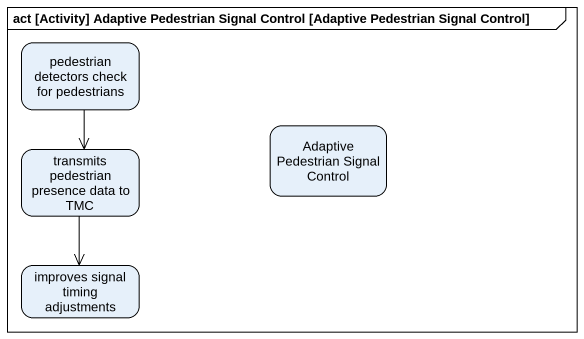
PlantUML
@startuml
mainframe act [Activity] Adaptive Pedestrian Signal Control [Adaptive Pedestrian Signal Control]
hide empty description
state "pedestrian detectors check for pedestrians" as pedestrian_detectors_check
state "transmits pedestrian presence data to TMC" as transmits_pedestrian
state "Adaptive Pedestrian Signal Control" as Adaptive_Pedestrian_Signal
state "improves signal timing adjustments" as improves_signal_timing
pedestrian_detectors_check --> transmits_pedestrian
transmits_pedestrian --> improves_signal_timing
@enduml
